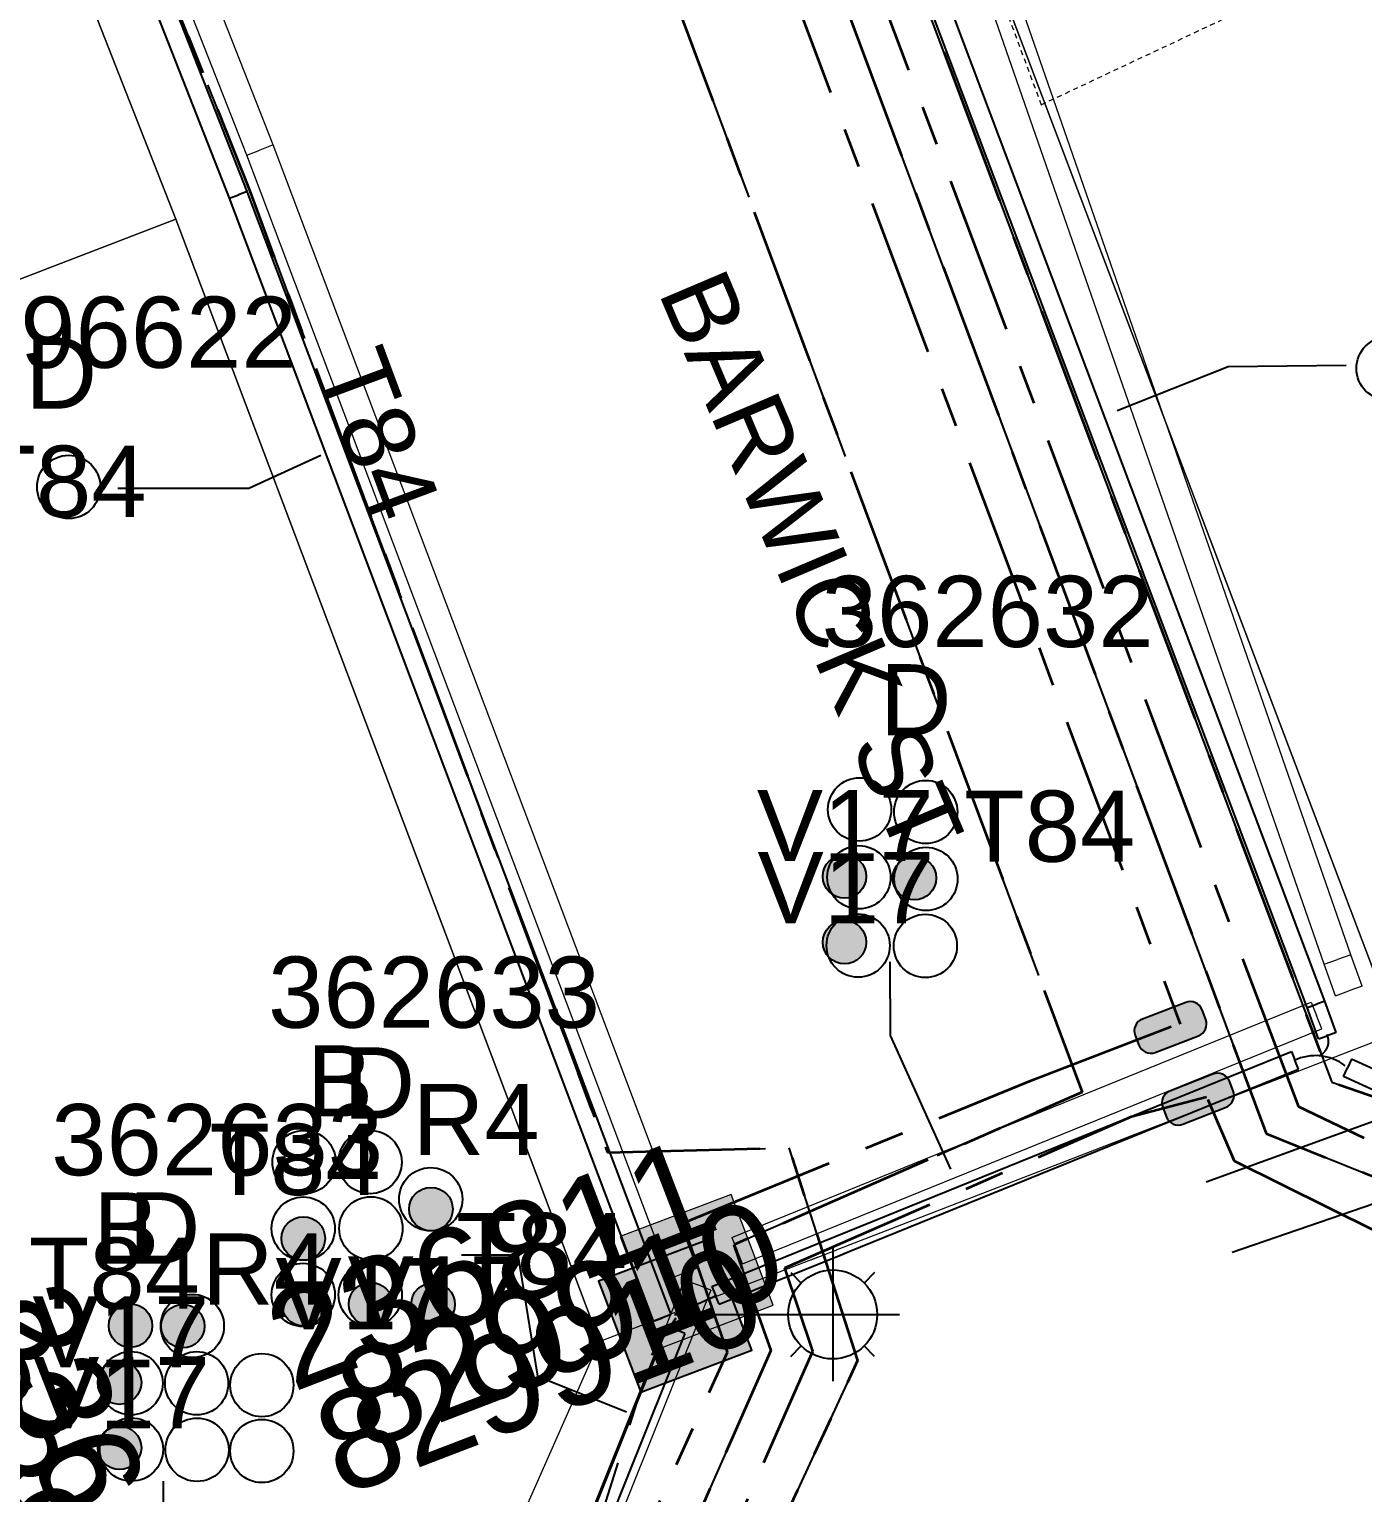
# Model space of a CAD drawing. Header units: metres. Extents: x 0 to 310918, y 0 to 6270107.
# Drawn here: x 310404.09 to 310437.8, y 6269588.52 to 6269625.51 of the extents above; entities that cross this region are included whole.
import ezdxf
from ezdxf import colors
from ezdxf.entities.mleader import LeaderData, LeaderLine
from ezdxf.enums import TextEntityAlignment as Align
from ezdxf.math import Vec2, Vec3

# ---------------------------------------------------------------- set-up
doc = ezdxf.new("R2010")
doc.units = ezdxf.units.M
for name, pattern in [('Cable Exist UG', [7, 4, -1, 1, -1]), ('DASHED', [19.05, 12.7, -6.35]), ('HIDDEN2', [0.1875, 0.125, -0.0625])]:
    doc.linetypes.add(name, pattern=pattern)
doc.layers.get('0').update_dxf_attribs({"color": 6})
for name, color, linetype, lineweight in [('_User Miscellaneous1', 30, 'Continuous', 13), ('_User_HV_Exist', 1, 'Continuous', 35), ('_User_LV_Exist', 5, 'Continuous', 35), ('Cadastre Developer_SP_NEW', 92, 'Continuous', 15), ('Cadastre Land Parcels_SP_EXT', 118, 'Continuous', 15), ('Cadastre Other Property_SP_EXT', 138, 'DASHED', 15), ('Cadastre Roads_SP_EXT', 218, 'Continuous', 15), ('Mains_HV_EXT', 13, 'Continuous', 25), ('Mains_LV_EXT', 163, 'Continuous', 25), ('Mains_LV_SL_EXT', 135, 'Continuous', 25)]:
    doc.layers.add(name, color=color, linetype=linetype, lineweight=lineweight)
for name, color, linetype in [('Duct_SP_EXT', 30, 'Continuous'), ('Equip_HV_EXT', 7, 'Continuous'), ('SupportsUG_SP_LV_SL_EXT', 7, 'Continuous'), ('Trench_SP_EXT', 7, 'Continuous')]:
    doc.layers.add(name, color=color, linetype=linetype)
doc.layers.add('Features_HIDE', color=1, linetype='Continuous', plot=False)
doc.layers.add('UNKNOWN_FEATURES', color=1, linetype='DASHED', plot=False)
doc.styles.add('COLUMN_LABEL', font='arial.ttf', dxfattribs={"height": 2})
doc.styles.add('iecARIAL', font='arial.ttf', dxfattribs={"height": 2})
doc.styles.add('POLE_LABEL', font='arial.ttf', dxfattribs={"height": 2})
doc.styles.add('SL_LABEL', font='arial.ttf', dxfattribs={"height": 2})
doc.styles.get("Standard").update_dxf_attribs({"font": 'arial.ttf'})

# ---------------------------------------------------------------- blocks, each defined once
blk = doc.blocks.new('COLUMN_EXT')
blk.add_hatch(color=256).paths.add_polyline_path([(1.5, -1.5), (1.5, 1.5), (-1.5, 1.5), (-1.5, -1.5)])
blk.add_lwpolyline([(1.5, 1.5), (-1.5, 1.5), (-1.5, -1.5), (1.5, -1.5)], close=True)
at = {"flags": 1}
blk.add_attdef('Z', (-1.813, 2.351), '', height=0.2, rotation=180, dxfattribs=at)
at = {"flags": 9}
for tag, p in [('SUBURB', (-1.813, 1.8)), ('NOTES', (-1.813, 2)), ('STREETNAME', (-1.813, 1.6)), ('LOCATION', (-1.813, 1.4)), ('LEGEND', (-1.813, 1.2)), ('OWNED_BY', (-1.813, 0.6)), ('USAGE', (-1.813, 1)), ('STATE', (-1.813, 0.8)), ('COLUMN_TYPE', (-1.813, 0.4))]:
    blk.add_attdef(tag, text='', height=0.2, rotation=180, dxfattribs=at).set_placement(p, align=Align.MIDDLE_LEFT)
for tag, style, p in [('STRUCTURE_PLANT_NUMBER', 'POLE_LABEL', (-1.813, -0.031)), ('STREET_CODE', 'COLUMN_LABEL', (-1.813, 0.2))]:
    blk.add_attdef(tag, text='', height=0.2, rotation=180, dxfattribs=dict(at, style=style)).set_placement(p, align=Align.MIDDLE_LEFT)
at = {"style": 'COLUMN_LABEL', "width": 0.9, "flags": 8}
blk.add_attdef('ASSET_NUM', text='', height=2, rotation=270, dxfattribs=at).set_placement((2, -4), align=Align.MIDDLE_LEFT)
blk = doc.blocks.new('DUCT_EXT')
blk.add_circle((0, 0.8), 0.8)
at = {"flags": 1}
blk.add_attdef('Z', (0, 0), '', height=0.2, dxfattribs=at)
at = {"flags": 9}
for tag, p in [('DUCT_CODE', (0, 0)), ('XSECT_TYPE', (0, -0.2)), ('FB_REFERENCE', (0, -0.4)), ('STATE', (0, -0.6)), ('NOTES', (0, -0.8))]:
    blk.add_attdef(tag, text='', height=0.2, dxfattribs=at).set_placement(p, align=Align.MIDDLE_LEFT)
blk = doc.blocks.new('SL_LANTERN_EXT')
at = {"flags": 9}
for tag, p in [('LRATECODE', (-7.4, 0)), ('LOUTREACHVOCAB', (-7.2, 0)), ('LOUTREACH', (-7, 0)), ('LANTNUMBER', (-6.6, 0)), ('LNEW', (-6.4, 0)), ('LMASTVOCAB', (-6.2, 0)), ('LMAST', (-6, 0)), ('LLAMPVOCAB', (-5.8, 0)), ('LLAMP', (-5.6, 0)), ('LEXIST', (-5.4, 0)), ('LCHARGE3PERCENT', (-5.2, 0)), ('LCHARGE3', (-5, 0)), ('LCHARGE2PERCENT', (-4.8, 0)), ('LCHARGE2', (-4.6, 0)), ('LCHARGE1PERCENT', (-4.4, 0)), ('LCHARGE1', (-4.2, 0)), ('LCATEGORY', (-4, 0)), ('LBRACKETVOCAB', (-3.8, 0)), ('LBRACKET', (-3.6, 0)), ('LKINGHEIGHT', (-3.4, 0)), ('CREPLACE', (-3.2, 0)), ('CREMOVE', (-3, 0)), ('CNUMBER', (-2.8, 0)), ('CNEW', (-2.6, 0)), ('CEXIST', (-2.4, 0)), ('USAGE', (-2.2, 0)), ('STATE', (-2, 0)), ('OWNED_BY', (-1.8, 0)), ('ORIENTATION', (-1.6, 0)), ('OPERATING_VOLTAGE', (-1.4, 0)), ('NO_PHASES', (-1.2, 0)), ('LANTERN_TYPE', (-1, 0)), ('LANTERN_PURPOSE', (-0.8, 0)), ('CONTROL_TYPE', (-0.6, 0)), ('CONSTRUCTED_VOLTAGE', (-0.4, 0))]:
    blk.add_attdef(tag, text='', height=0.001, rotation=270, dxfattribs=at).set_placement(p, align=Align.MIDDLE_LEFT)
at = {"style": 'SL_LABEL', "flags": 9}
blk.add_attdef('STREET_CODE', text='', height=0.001, rotation=270, dxfattribs=at).set_placement((0.001, 0), align=Align.MIDDLE_LEFT)
at = {"flags": 1}
blk.add_attdef('Z', (0, 0), '', height=0.001, rotation=270, dxfattribs=at)
at = {"width": 0.9}
blk.add_attdef('LNUMBER', text='', height=1, dxfattribs=at).set_placement((7, -1), align=Align.MIDDLE_LEFT)
at = {"flags": 9}
for tag, p in [('LREMOVE', (0, -7.6)), ('LREPLACE', (0, -7.8)), ('LTYPE', (0, -8)), ('LTYPEVOCAB', (0, -8.2)), ('LEGEND', (0, -8.4)), ('SUBURB', (0, -8.6)), ('STREETNAME', (0, -8.8)), ('LOCATION', (0, -9)), ('NOTES', (0, -9.2)), ('MAINTAINED_BY', (0, -9.863))]:
    blk.add_attdef(tag, text='', height=0.001, dxfattribs=at).set_placement(p, align=Align.MIDDLE_LEFT)
blk.add_attdef('OPERATED_BY', (0, -9.607), '', height=0.001, dxfattribs=at)
at = {"layer": 'Features_HIDE', "width": 0.9}
blk.add_attdef('ASSET_NUM', text='', height=1, dxfattribs=at).set_placement((7, 1), align=Align.MIDDLE_LEFT)
at = {"transparency": 33554651}
blk.add_wipeout([(5.688, 0), (5.061, -1.061), (4, -1.688), (2.939, -1.061), (2.313, 0), (2.939, 1.061), (4, 1.687), (5.061, 1.061)], dxfattribs=at)
for p, q in [((4, 1.687), (4, 0)), ((2.939, 1.061), (3.205, 0.795)), ((5.061, 1.061), (4.795, 0.795)), ((0, 0), (4, 0)), ((4, 0), (5.688, 0)), ((4, 0), (4, -1.688)), ((2.939, -1.061), (3.205, -0.795)), ((5.061, -1.061), (4.795, -0.795))]:
    blk.add_line(p, q)
blk.add_circle((4, 0), 1.125)
blk = doc.blocks.new('HV_STJ_EXT')
h = blk.add_hatch(color=256)
edge = h.paths.add_edge_path()
edge.add_ellipse((-0.586, 0.131), major_axis=(0.226, 0.226), ratio=1, start_angle=45, end_angle=135)
edge.add_line((-0.906, 0.131), (-0.906, -0.131))
edge.add_ellipse((-0.586, -0.131), major_axis=(0.226, 0.226), ratio=1, start_angle=135, end_angle=225)
edge.add_line((-0.586, -0.451), (0.586, -0.451))
edge.add_ellipse((0.586, -0.131), major_axis=(-0.226, 0.226), ratio=1, start_angle=135, end_angle=225)
edge.add_line((0.906, -0.131), (0.906, 0.131))
edge.add_ellipse((0.586, 0.131), major_axis=(-0.226, 0.226), ratio=1, start_angle=225, end_angle=315)
edge.add_line((0.586, 0.451), (-0.586, 0.451))
blk.add_lwpolyline([(-0.906, 0.131), (-0.906, -0.131, 0.414214), (-0.586, -0.451), (0.586, -0.451, 0.414214), (0.906, -0.131), (0.906, 0.131, 0.414214), (0.586, 0.451), (-0.586, 0.451, 0.414214)], format="xyb", close=True)
for tag, flags, p in [('ORIENTATION', 9, (1.5, 0)), ('USAGE', 9, (1.5, -0.2)), ('LEGEND', 9, (1.5, -0.4)), ('Z', 1, (1.5, -0.8)), ('NOTES', 9, (1.5, -0.6))]:
    blk.add_attdef(tag, text='', height=0.2, dxfattribs=dict(flags=flags)).set_placement(p, align=Align.MIDDLE_LEFT)
blk = doc.blocks.new('CABLE_LARGE_EXT')
h = blk.add_hatch(color=256)
edge = h.paths.add_edge_path()
edge.add_arc((0, 0.55), 0.55, 0, 360)
blk.add_circle((0, 0.55), 0.55)
at = {"flags": 1}
blk.add_attdef('Z', (0, 0), '', height=0.2, dxfattribs=at)
at = {"flags": 9}
for tag, p in [('COND_CODE', (0, 0)), ('STATE', (0, -0.4)), ('FB_REFERENCE', (0, -0.2)), ('XSECT_SIZE', (0, -0.6)), ('NOTES', (0, -0.8))]:
    blk.add_attdef(tag, text='', height=0.2, dxfattribs=at).set_placement(p, align=Align.MIDDLE_LEFT)

msp = doc.modelspace()

# ---------------------------------------------------------------- linework, layer by layer
at = {"layer": '_User Miscellaneous1'}
for p, q in [((310410.254, 6269622.588), (310403.606, 6269639.515)), ((310409.582, 6269622.33), (310402.934, 6269639.256)), ((310436.819, 6269601.875), (310426.582, 6269631.323)), ((310437.498, 6269602.115), (310427.262, 6269631.559)), ((310409.582, 6269622.33), (310409.918, 6269622.459)), ((310410.254, 6269622.588), (310409.918, 6269622.459)), ((310437.498, 6269602.115), (310437.159, 6269601.995)), ((310437.783, 6269601.325), (310437.498, 6269602.115)), ((310436.819, 6269601.875), (310437.159, 6269601.995)), ((310437.106, 6269601.081), (310436.819, 6269601.875)), ((310437.783, 6269601.325), (310437.445, 6269601.203)), ((310436.49, 6269600.914), (310436.626, 6269600.58)), ((310437.106, 6269601.081), (310437.445, 6269601.203)), ((310436.761, 6269600.246), (310436.626, 6269600.58))]:
    msp.add_line(p, q, dxfattribs=at)
at = {"layer": '_User_HV_Exist', "linetype": 'Cable Exist UG'}
for points in [[(310433.877, 6269598.453), (310434.543, 6269596.906), (310444.085, 6269592.179), (310574.755, 6269642.802), (310577.871, 6269651.746), (310588.936, 6269656.124), (310597.762, 6269651.693), (310626.917, 6269662.937), (310633.33, 6269665.483), (310651.368, 6269672.452)], [(310420.478, 6269634.213), (310433.181, 6269600.362)]]:
    msp.add_lwpolyline(points, dxfattribs=at)
at = {"layer": 'Cadastre Developer_SP_NEW', "linetype": 'Continuous'}
for points in [[(310391.931, 6269614.61), (310407.787, 6269620.715), (310401.143, 6269637.631), (310397.827, 6269645.972), (310392.666, 6269648.27), (310379.871, 6269643.336), (310391.015, 6269614.257), (310391.931, 6269614.61)], [(310455.97, 6269602.488), (310443.787, 6269634.579), (310427.931, 6269628.473), (310438.67, 6269600.141), (310443.83, 6269597.791), (310455.97, 6269602.488)]]:
    msp.add_lwpolyline(points, close=True, dxfattribs=at)
at = {"layer": 'Cadastre Land Parcels_SP_EXT', "linetype": 'Continuous'}
for points in [[(310391.931, 6269614.61), (310407.787, 6269620.715), (310401.143, 6269637.631), (310397.827, 6269645.972), (310392.666, 6269648.27), (310379.871, 6269643.336), (310391.015, 6269614.257), (310391.931, 6269614.61)], [(310455.97, 6269602.488), (310443.787, 6269634.579), (310427.931, 6269628.473), (310438.67, 6269600.141), (310443.83, 6269597.791), (310455.97, 6269602.488)], [(310416.187, 6269587.096), (310418.5, 6269592.336), (310407.787, 6269620.715), (310391.931, 6269614.61), (310404.045, 6269582.399), (310416.187, 6269587.096)]]:
    msp.add_lwpolyline(points, close=True, dxfattribs=at)
at = {"layer": 'Cadastre Other Property_SP_EXT', "linetype": 'HIDDEN2'}
msp.add_lwpolyline([(310425.163, 6269635.742), (310429.667, 6269623.604), (310434.991, 6269626.108), (310434.991, 6269626.108, 0.37581), (310437.782, 6269632.26), (310437.782, 6269632.26), (310436.853, 6269635.037), (310436.853, 6269635.037, 0.334772), (310430.347, 6269637.836), (310430.347, 6269637.836), (310425.163, 6269635.742)], format="xyb", close=True, dxfattribs=at)
at = {"layer": 'Duct_SP_EXT'}
for p, q in [((310409.598, 6269621.413), (310402.949, 6269638.339)), ((310409.15, 6269621.24), (310402.501, 6269638.167)), ((310436.839, 6269600.945), (310426.63, 6269628.033)), ((310436.389, 6269600.779), (310426.181, 6269627.863)), ((310409.15, 6269621.24), (310409.374, 6269621.326)), ((310409.598, 6269621.413), (310409.374, 6269621.326)), ((310436.839, 6269600.945), (310436.614, 6269600.862)), ((310437.126, 6269600.152), (310436.839, 6269600.945)), ((310436.389, 6269600.779), (310436.614, 6269600.862)), ((310436.674, 6269599.989), (310436.389, 6269600.779)), ((310436.674, 6269599.989), (310436.9, 6269600.07)), ((310437.126, 6269600.152), (310436.9, 6269600.07)), ((310435.991, 6269599.67), (310436.081, 6269599.447)), ((310436.171, 6269599.225), (310436.081, 6269599.447)), ((310437.513, 6269599.474), (310437.413, 6269599.256)), ((310443.266, 6269596.838), (310437.513, 6269599.474)), ((310437.313, 6269599.038), (310437.413, 6269599.256)), ((310443.064, 6269596.402), (310437.313, 6269599.038))]:
    msp.add_line(p, q, dxfattribs=at)
for points in [[(310437.379, 6269617.009), (310434.397, 6269616.982), (310431.587, 6269615.866)], [(310406.321, 6269613.912), (310409.633, 6269613.912), (310411.453, 6269614.742)], [(310425.84, 6269601.934), (310425.846, 6269600.075), (310427.375, 6269596.694)], [(310415.01, 6269594.527), (310416.433, 6269594.527), (310416.933, 6269591.465), (310419.181, 6269590.557)], [(310407.473, 6269588.806), (310407.473, 6269585.776), (310408.453, 6269582.924)]]:
    msp.add_lwpolyline(points, dxfattribs=at)
at = {"layer": 'Mains_HV_EXT', "linetype": 'Cable Exist UG'}
for points in [[(310433.877, 6269598.453), (310434.543, 6269596.906), (310444.085, 6269592.179), (310574.755, 6269642.802), (310577.871, 6269651.746), (310588.936, 6269656.124), (310597.762, 6269651.693), (310626.917, 6269662.937), (310633.33, 6269665.483), (310651.368, 6269672.452)], [(310420.478, 6269634.213), (310433.181, 6269600.362)]]:
    msp.add_lwpolyline(points, dxfattribs=at)
at = {"layer": 'Trench_SP_EXT', "linetype": 'Cable Exist UG'}
for points in [[(310436.89, 6269600.098, -0.451263), (310436.682, 6269599.563)], [(310436.065, 6269599.441, -0.284471), (310437.354, 6269599.31)]]:
    msp.add_lwpolyline(points, format="xyb", dxfattribs=at)
at = {"layer": 'UNKNOWN_FEATURES'}
for points in [[(310433.841, 6269596.372), (310439.554, 6269598.449)], [(310434.492, 6269594.593), (310443.792, 6269597.791)]]:
    msp.add_lwpolyline(points, dxfattribs=at)

# ---------------------------------------------------------------- block references
at = {"layer": 'Duct_SP_EXT'}
for name, p in [('DUCT_EXT', (310438.435, 6269616.138)), ('CABLE_LARGE_EXT', (310424.694, 6269603.545)), ('CABLE_LARGE_EXT', (310424.696, 6269601.883)), ('DUCT_EXT', (310411.034, 6269596.074)), ('DUCT_EXT', (310412.7, 6269596.074)), ('DUCT_EXT', (310411.013, 6269594.393)), ('DUCT_EXT', (310412.721, 6269594.398)), ('DUCT_EXT', (310411.011, 6269592.717)), ('DUCT_EXT', (310412.706, 6269592.72))]:
    msp.add_blockref(name, p, dxfattribs=at)
for name, p, rotation in [('DUCT_EXT', (310405.088, 6269613.142), 0.4123655589125262), ('DUCT_EXT', (310425.876, 6269605.79), 90.04155786949256), ('DUCT_EXT', (310427.548, 6269605.725), 90.02545749653896), ('DUCT_EXT', (310425.859, 6269604.074), 90.0260155178417), ('CABLE_LARGE_EXT', (310425.912, 6269604.067), 268.7082100396329), ('DUCT_EXT', (310427.554, 6269604.032), 89.95885374306448), ('DUCT_EXT', (310425.84, 6269602.347), 90.02686188757932), ('DUCT_EXT', (310427.538, 6269602.34), 90.0259342092503), ('DUCT_EXT', (310414.24, 6269595.135), 0.456496253873709), ('DUCT_EXT', (310407.408, 6269592.722), 270.6282498513623), ('DUCT_EXT', (310405.858, 6269591.284), 269.9999999999998), ('DUCT_EXT', (310407.517, 6269591.283), 269.9999999999998), ('DUCT_EXT', (310409.165, 6269591.235), 269.9999999999998), ('DUCT_EXT', (310405.868, 6269589.608), 269.9999999999998), ('DUCT_EXT', (310407.527, 6269589.601), 269.9999999999998), ('DUCT_EXT', (310409.165, 6269589.57), 269.9999999999998)]:
    msp.add_blockref(name, p, dxfattribs=dict(at, rotation=rotation))
at = {"layer": 'Equip_HV_EXT'}
for p, rotation in [((310432.935, 6269600.279), 200.9438966813358), ((310433.629, 6269598.464), 201.5370293813006)]:
    msp.add_blockref('HV_STJ_EXT', p, dxfattribs=dict(at, rotation=rotation))
at = {"layer": 'SupportsUG_SP_LV_SL_EXT'}
ref = msp.add_blockref('COLUMN_EXT', (310420.414, 6269592.991), dxfattribs=dict(at, rotation=20.77389009351882))
ref.add_attrib('ASSET_NUM', '829910', dxfattribs={"layer": '0', "height": 2.5, "rotation": 20.9752, "style": 'COLUMN_LABEL'}).set_placement((310422.414, 6269593.741), align=Align.MIDDLE_RIGHT)
ref = msp.add_blockref('COLUMN_EXT', (310404.687, 6269580.545), dxfattribs=dict(at, rotation=21.11769112191832))
ref.add_attrib('ASSET_NUM', '829909', dxfattribs={"layer": '0', "height": 2.5, "rotation": 291.1177, "style": 'COLUMN_LABEL'}).set_placement((310406.687, 6269581.295), align=Align.MIDDLE_RIGHT)

# ---------------------------------------------------------------- texts
at = {"layer": 'Cadastre Roads_SP_EXT'}
msp.add_text('BARWICK ST', height=1.8, rotation=293.0124, dxfattribs=at).set_placement((310419.971, 6269618.879))
at = {"layer": 'Duct_SP_EXT'}
for s, p in [('396622', (310402.458, 6269616.953)), ('D', (310403.985, 6269615.923)), ('T84', (310402.718, 6269613.185)), ('362632', (310424.118, 6269609.895)), ('D', (310425.586, 6269607.662)), ('V17', (310422.478, 6269604.483)), ('T84', (310427.714, 6269604.466)), ('V17', (310422.494, 6269602.914)), ('362633', (310410.122, 6269600.27)), ('B', (310411.101, 6269598.027)), ('D', (310412.024, 6269597.976)), ('362633', (310404.64, 6269596.541)), ('B', (310405.697, 6269594.309)), ('D', (310406.595, 6269594.309))]:
    msp.add_text(s, height=1.8, dxfattribs=at).set_placement(p)
at = {"layer": 'Mains_LV_EXT'}
msp.add_text('T84', height=1.8, rotation=290.4108, dxfattribs=at).set_placement((310411.307, 6269616.99))

# ---------------------------------------------------------------- next in the draw order: block references
at = {"layer": 'Features_HIDE'}
ref = msp.add_blockref('SL_LANTERN_EXT', (310404.687, 6269580.545), dxfattribs=at)
ref.add_attrib('ASSET_NUM', '236810', dxfattribs={"layer": '0', "height": 2.5, "rotation": 291.1177, "style": 'iecARIAL'}).set_placement((310406.187, 6269582.045), align=Align.BOTTOM_RIGHT)

# ---------------------------------------------------------------- next in the draw order: block references
at = {"layer": '_User Miscellaneous1'}
ref = msp.add_blockref('COLUMN_EXT', (310405.232, 6269581.678), dxfattribs=dict(at, rotation=21.11769112191832))
ref.add_attrib('ASSET_NUM', '829909', dxfattribs={"layer": '0', "height": 2.5, "rotation": 291.1177, "style": 'COLUMN_LABEL'}).set_placement((310407.232, 6269582.428), align=Align.MIDDLE_RIGHT)
at = {"layer": 'Duct_SP_EXT'}
for p, rotation in [((310406.143, 6269592.51), 294.5702991387427), ((310407.419, 6269592.727), 269.9999999999998)]:
    msp.add_blockref('CABLE_LARGE_EXT', p, dxfattribs=dict(at, rotation=rotation))
for p in [(310406.369, 6269590.748), (310406.369, 6269589.103)]:
    msp.add_blockref('CABLE_LARGE_EXT', p, dxfattribs=at)
at = {"layer": 'Features_HIDE'}
ref = msp.add_blockref('SL_LANTERN_EXT', (310420.396, 6269593.022), dxfattribs=at)
ref.add_attrib('ASSET_NUM', '236811', dxfattribs={"layer": '0', "height": 2.5, "rotation": 20.9752, "style": 'iecARIAL'}).set_placement((310421.896, 6269594.522), align=Align.BOTTOM_RIGHT)

# ---------------------------------------------------------------- next in the draw order: texts
at = {"layer": 'Duct_SP_EXT'}
for s, p in [('T84', (310404.069, 6269593.166)), ('V17', (310404.164, 6269591.682)), ('V17', (310404.182, 6269590.143))]:
    msp.add_text(s, height=1.8, dxfattribs=at).set_placement(p)

# ---------------------------------------------------------------- next in the draw order: linework, layer by layer
at = {"layer": '_User Miscellaneous1'}
for p, q in [((310420.972, 6269594.196), (310410.254, 6269622.588)), ((310420.299, 6269593.942), (310409.582, 6269622.33)), ((310421.844, 6269594.969), (310436.49, 6269600.914)), ((310422.114, 6269594.302), (310436.761, 6269600.246)), ((310421.844, 6269594.969), (310421.979, 6269594.635)), ((310422.114, 6269594.302), (310421.979, 6269594.635)), ((310420.65, 6269593.901), (310417.92, 6269587.103)), ((310420.299, 6269593.942), (310420.635, 6269594.069)), ((310420.972, 6269594.196), (310420.635, 6269594.069)), ((310420.65, 6269593.901), (310420.984, 6269593.767)), ((310421.318, 6269593.633), (310418.472, 6269586.544)), ((310421.318, 6269593.633), (310420.984, 6269593.767))]:
    msp.add_line(p, q, dxfattribs=at)
at = {"layer": '_User_HV_Exist', "linetype": 'Cable Exist UG'}
for points in [[(310652.667, 6269675.179), (310634.327, 6269667.947), (310627.701, 6269665.386), (310597.767, 6269653.926), (310589.063, 6269658.348), (310576.501, 6269653.645), (310573.125, 6269644.397), (310444.144, 6269594.459), (310436.176, 6269598.271), (310424.696, 6269628.81), (310432.77, 6269632.096), (310432.745, 6269633.987)], [(310433.797, 6269385.058), (310462.498, 6269395.973), (310463.1, 6269397.323), (310463.1, 6269397.323), (310465.434, 6269403.432), (310440.695, 6269468.958), (310431.458, 6269473.62), (310428.338, 6269481.793), (310432.097, 6269491.035), (310407.139, 6269555.225), (310406.681, 6269556.396), (310406.681, 6269556.396), (310396.793, 6269560.571), (310391, 6269573.95), (310391, 6269573.95), (310418.379, 6269584.675), (310421.733, 6269592.067), (310420.607, 6269595.327), (310429.453, 6269598.953), (310432.95, 6269600.305)], [(310431.734, 6269395.147), (310434.499, 6269388.487), (310436.465, 6269383.881), (310436.465, 6269383.881), (310463.69, 6269394.248), (310464.493, 6269395.971), (310467.238, 6269403.316), (310442.095, 6269470.246), (310433.913, 6269474.574), (310430.813, 6269482.46), (310434.104, 6269491.001), (310408.776, 6269555.897), (310408.103, 6269557.869), (310398.3, 6269562), (310393.555, 6269572.819), (310419.834, 6269582.871), (310423.897, 6269592.097), (310423.186, 6269594.201), (310431.953, 6269598.028), (310432.942, 6269598.287), (310433.845, 6269598.521)]]:
    msp.add_lwpolyline(points, dxfattribs=at)
at = {"layer": '_User_LV_Exist', "linetype": 'Cable Exist UG', "flags": 128}
for points in [[(310432.745, 6269633.987), (310431.604, 6269632.466), (310423.542, 6269629.277), (310435.355, 6269597.6), (310440.688, 6269595.449), (310442.649, 6269590.45), (310488.509, 6269608.427), (310489.383, 6269610.952), (310515.017, 6269621.077), (310517.163, 6269619.731), (310532.184, 6269625.621), (310532.793, 6269628.055), (310559.994, 6269638.402), (310562.204, 6269637.072), (310575.447, 6269642.021), (310578.635, 6269650.977), (310578.083, 6269652.87), (310588.962, 6269657.201), (310597.845, 6269652.889), (310600.504, 6269653.871), (310601.495, 6269656.357), (310626.744, 6269666.009), (310633.511, 6269664.417), (310652.519, 6269671.792), (310654.267, 6269677.014)], [(310379.563, 6269645.279), (310392.835, 6269650.614), (310392.835, 6269650.614), (310399.173, 6269647.759), (310400.661, 6269647.631), (310401.819, 6269644.912), (310400.835, 6269643.623), (310400.835, 6269643.623), (310409.65, 6269621.443), (310418.701, 6269597.12), (310418.701, 6269597.12), (310423.29, 6269597.235), (310425.027, 6269591.861), (310420.627, 6269582.386), (310418.866, 6269581.479), (310423.415, 6269569.325)], [(310432.745, 6269633.987), (310430.985, 6269636.536), (310418.434, 6269631.579), (310430.699, 6269598.638), (310421.896, 6269594.782), (310422.83, 6269592.108), (310419.17, 6269583.794), (310392.947, 6269573.601), (310390.589, 6269574.834)], [(310432.745, 6269633.987), (310432.999, 6269630.887), (310426.019, 6269628.081), (310437.012, 6269598.892), (310442.058, 6269597.156), (310443.636, 6269593.097), (310456.477, 6269598.218), (310456.982, 6269600.55)]]:
    msp.add_lwpolyline(points, dxfattribs=at)
at = {"layer": 'Cadastre Developer_SP_NEW', "linetype": 'Continuous'}
msp.add_lwpolyline([(310416.187, 6269587.096), (310418.5, 6269592.336), (310407.787, 6269620.715), (310391.931, 6269614.61), (310404.045, 6269582.399), (310416.187, 6269587.096)], close=True, dxfattribs=at)
at = {"layer": 'Cadastre Roads_SP_EXT', "linetype": 'Continuous'}
msp.add_lwpolyline([(310438.67, 6269600.141), (310427.931, 6269628.473), (310421.308, 6269645.34), (310417.982, 6269653.741), (310397.827, 6269645.972), (310401.143, 6269637.631), (310407.787, 6269620.715), (310418.5, 6269592.336), (310438.67, 6269600.141)], close=True, dxfattribs=at)
at = {"layer": 'Duct_SP_EXT'}
for p, q in [((310420.315, 6269593.021), (310409.598, 6269621.413)), ((310419.866, 6269592.852), (310409.15, 6269621.24)), ((310421.344, 6269593.725), (310435.991, 6269599.67)), ((310421.524, 6269593.28), (310436.171, 6269599.225)), ((310421.344, 6269593.725), (310421.434, 6269593.503)), ((310421.524, 6269593.28), (310421.434, 6269593.503)), ((310419.866, 6269592.852), (310420.091, 6269592.936)), ((310420.315, 6269593.021), (310420.091, 6269592.936)), ((310420.217, 6269592.724), (310417.467, 6269585.877)), ((310420.662, 6269592.545), (310417.835, 6269585.504)), ((310420.217, 6269592.724), (310420.44, 6269592.634)), ((310420.662, 6269592.545), (310420.44, 6269592.634))]:
    msp.add_line(p, q, dxfattribs=at)
at = {"layer": 'Mains_HV_EXT', "linetype": 'Cable Exist UG'}
for points in [[(310652.667, 6269675.179), (310634.327, 6269667.947), (310627.701, 6269665.386), (310597.767, 6269653.926), (310589.063, 6269658.348), (310576.501, 6269653.645), (310573.125, 6269644.397), (310444.144, 6269594.459), (310436.176, 6269598.271), (310424.696, 6269628.81), (310432.77, 6269632.096), (310432.745, 6269633.987)], [(310433.797, 6269385.058), (310462.498, 6269395.973), (310463.1, 6269397.323), (310463.1, 6269397.323), (310465.434, 6269403.432), (310440.695, 6269468.958), (310431.458, 6269473.62), (310428.338, 6269481.793), (310432.097, 6269491.035), (310407.139, 6269555.225), (310406.681, 6269556.396), (310406.681, 6269556.396), (310396.793, 6269560.571), (310391, 6269573.95), (310391, 6269573.95), (310418.379, 6269584.675), (310421.733, 6269592.067), (310420.607, 6269595.327), (310429.453, 6269598.953), (310432.95, 6269600.305)], [(310431.734, 6269395.147), (310434.499, 6269388.487), (310436.465, 6269383.881), (310436.465, 6269383.881), (310463.69, 6269394.248), (310464.493, 6269395.971), (310467.238, 6269403.316), (310442.095, 6269470.246), (310433.913, 6269474.574), (310430.813, 6269482.46), (310434.104, 6269491.001), (310408.776, 6269555.897), (310408.103, 6269557.869), (310398.3, 6269562), (310393.555, 6269572.819), (310419.834, 6269582.871), (310423.897, 6269592.097), (310423.186, 6269594.201), (310431.953, 6269598.028), (310432.942, 6269598.287), (310433.845, 6269598.521)]]:
    msp.add_lwpolyline(points, dxfattribs=at)
at = {"layer": 'Mains_LV_EXT', "linetype": 'Cable Exist UG'}
for points in [[(310379.563, 6269645.279), (310392.835, 6269650.614), (310392.835, 6269650.614), (310399.173, 6269647.759), (310400.661, 6269647.631), (310401.819, 6269644.912), (310400.835, 6269643.623), (310400.835, 6269643.623), (310409.65, 6269621.443), (310418.701, 6269597.12), (310418.701, 6269597.12), (310423.29, 6269597.235), (310425.027, 6269591.861), (310420.627, 6269582.386), (310418.866, 6269581.479), (310423.415, 6269569.325)], [(310432.745, 6269633.987), (310431.604, 6269632.466), (310423.542, 6269629.277), (310435.355, 6269597.6), (310440.688, 6269595.449), (310442.649, 6269590.45), (310488.509, 6269608.427), (310489.383, 6269610.952), (310515.017, 6269621.077), (310517.163, 6269619.731), (310532.184, 6269625.621), (310532.793, 6269628.055), (310559.994, 6269638.402)], [(310432.745, 6269633.987), (310430.985, 6269636.536), (310418.434, 6269631.579), (310430.699, 6269598.638), (310421.896, 6269594.782), (310422.83, 6269592.108), (310419.17, 6269583.794), (310392.947, 6269573.601), (310390.589, 6269574.834)], [(310432.745, 6269633.987), (310432.999, 6269630.887), (310426.019, 6269628.081), (310437.012, 6269598.892), (310442.058, 6269597.156), (310443.636, 6269593.097), (310456.477, 6269598.218), (310456.982, 6269600.55)]]:
    msp.add_lwpolyline(points, dxfattribs=at)
at = {"layer": 'Mains_LV_SL_EXT', "linetype": 'Cable Exist UG'}
msp.add_lwpolyline([(310404.707, 6269580.553), (310417.774, 6269585.453), (310419.827, 6269592.004), (310420.435, 6269592.934)], dxfattribs=at)
at = {"layer": 'Trench_SP_EXT', "linetype": 'Cable Exist UG'}
msp.add_lwpolyline([(310420.396, 6269593.022), (310421.464, 6269593.514)], dxfattribs=at)

# ---------------------------------------------------------------- next in the draw order: block references
at = {"layer": '_User Miscellaneous1'}
ref = msp.add_blockref('COLUMN_EXT', (310420.959, 6269594.124), dxfattribs=dict(at, rotation=20.77389009351882))
ref.add_attrib('ASSET_NUM', '829910', dxfattribs={"layer": '0', "height": 2.5, "rotation": 20.9752, "style": 'COLUMN_LABEL'}).set_placement((310422.959, 6269594.874), align=Align.MIDDLE_RIGHT)
at = {"layer": 'Duct_SP_EXT'}
for p, rotation in [((310414.24, 6269595.135), 359.9371675831138), ((310414.298, 6269592.726), 0.5765081094819346)]:
    msp.add_blockref('CABLE_LARGE_EXT', p, dxfattribs=dict(at, rotation=rotation))
for p in [(310411.013, 6269594.393), (310411.015, 6269592.733), (310412.715, 6269592.733)]:
    msp.add_blockref('CABLE_LARGE_EXT', p, dxfattribs=at)

# ---------------------------------------------------------------- next in the draw order: texts
for s, p in [('R4', (310413.776, 6269597.05)), ('T84', (310408.638, 6269596.042)), ('T84', (310414.873, 6269593.786)), ('R4', (310408.447, 6269593.269)), ('V17', (310410.309, 6269592.647)), ('V17', (310412.131, 6269592.695))]:
    msp.add_text(s, height=1.8, dxfattribs=at).set_placement(p)

# ---------------------------------------------------------------- next in the draw order: leaders
at = {"layer": 'Cadastre Developer_SP_NEW'}
ml = msp.add_multileader_mtext('Standard', dxfattribs=at)
ml.set_content('{\\C7;CONSTRUCTED UNDER URS18714}', color=256)
ml.set_leader_properties()
ml.build(insert=Vec2(0, 0))
ml.multileader.update_dxf_attribs({"leader_type": 2, "has_text_frame": 1, "text_left_attachment_type": 2, "text_right_attachment_type": 2, "dogleg_length": 0.01})
ctx = ml.context
ctx.base_point, ctx.char_height, ctx.plane_origin, ctx.plane_x_axis, ctx.plane_y_axis = Vec3(310500.96, 6269759.921), 1.8, Vec3(311890.052, 6270199.889), Vec3(0.933494, 0.358594), Vec3(-0.358594, 0.933494)
ctx.left_attachment, ctx.right_attachment, ctx.text_align_type = 2, 2, 1
notes = []
notes.append((ctx, [(0, (0, 0, 0), (0, 0), (1, 0), 1, [])]))
ctx.mtext.insert, ctx.mtext.text_direction, ctx.mtext.rotation, ctx.mtext.width, ctx.mtext.alignment, ctx.mtext.flow_direction = Vec3(310512.042, 6269766.799), Vec3(0.933494, 0.358594), 0.366762, 23.5182, 2, 5
ctx.mtext.has_bg_fill, ctx.mtext.bg_color, ctx.mtext.bg_scale_factor, ctx.mtext.bg_transparency, ctx.mtext.use_window_bg_color = 1, -1073741824, 2, 0, 1
for ctx, leaders in notes:
    for number, flags, end, landing, length, lines in leaders:
        leader = LeaderData()
        leader.index, (leader.has_last_leader_line, leader.has_dogleg_vector, leader.attachment_direction) = number, flags
        leader.last_leader_point, leader.dogleg_vector, leader.dogleg_length = Vec3(end), Vec3(landing), length
        for number, points, colour, breaks in lines:
            line = LeaderLine()
            line.index, line.vertices, line.color, line.breaks = number, Vec3.list(points), colors.encode_raw_color(colour), breaks
            leader.lines.append(line)
        ctx.leaders.append(leader)

# ---------------------------------------------------------------- next in the draw order: leaders
ml = msp.add_multileader_mtext('Standard', dxfattribs=at)
ml.set_content('{\\C7;CONSTRUCTED UNDER URS18714}', color=256)
ml.set_leader_properties()
ml.build(insert=Vec2(0, 0))
ml.multileader.update_dxf_attribs({"leader_type": 2, "has_text_frame": 1, "text_left_attachment_type": 2, "text_right_attachment_type": 2, "dogleg_length": 0.01})
ctx = ml.context
ctx.base_point, ctx.char_height, ctx.plane_origin, ctx.plane_x_axis, ctx.plane_y_axis = Vec3(310397.13, 6269720.035), 1.8, Vec3(311786.222, 6270160.004), Vec3(0.933494, 0.358594), Vec3(-0.358594, 0.933494)
ctx.left_attachment, ctx.right_attachment, ctx.text_align_type = 2, 2, 1
notes = []
notes.append((ctx, [(0, (0, 0, 0), (0, 0), (1, 0), 1, [])]))
ctx.mtext.insert, ctx.mtext.text_direction, ctx.mtext.rotation, ctx.mtext.width, ctx.mtext.alignment, ctx.mtext.flow_direction = Vec3(310408.212, 6269726.913), Vec3(0.933494, 0.358594), 0.366762, 23.5182, 2, 5
ctx.mtext.has_bg_fill, ctx.mtext.bg_color, ctx.mtext.bg_scale_factor, ctx.mtext.bg_transparency, ctx.mtext.use_window_bg_color = 1, -1073741824, 2, 0, 1
for ctx, leaders in notes:
    for number, flags, end, landing, length, lines in leaders:
        leader = LeaderData()
        leader.index, (leader.has_last_leader_line, leader.has_dogleg_vector, leader.attachment_direction) = number, flags
        leader.last_leader_point, leader.dogleg_vector, leader.dogleg_length = Vec3(end), Vec3(landing), length
        for number, points, colour, breaks in lines:
            line = LeaderLine()
            line.index, line.vertices, line.color, line.breaks = number, Vec3.list(points), colors.encode_raw_color(colour), breaks
            leader.lines.append(line)
        ctx.leaders.append(leader)

# ---------------------------------------------------------------- next in the draw order: leaders
ml = msp.add_multileader_mtext('Standard', dxfattribs=at)
ml.set_content('{\\C7;CONSTRUCTED UNDER URS16102}', color=256)
ml.set_leader_properties()
ml.build(insert=Vec2(0, 0))
ml.multileader.update_dxf_attribs({"leader_type": 2, "has_text_frame": 1, "text_left_attachment_type": 2, "text_right_attachment_type": 2, "dogleg_length": 0.01})
ctx = ml.context
ctx.base_point, ctx.char_height, ctx.plane_origin, ctx.plane_x_axis, ctx.plane_y_axis = Vec3(310563.819, 6269743.846), 1.8, Vec3(311952.906, 6270183.813), Vec3(0.933494, 0.358594), Vec3(-0.358594, 0.933494)
ctx.left_attachment, ctx.right_attachment, ctx.text_align_type = 2, 2, 1
notes = []
notes.append((ctx, [(0, (0, 0, 0), (0, 0), (1, 0), 1, [])]))
ctx.mtext.insert, ctx.mtext.text_direction, ctx.mtext.rotation, ctx.mtext.width, ctx.mtext.alignment, ctx.mtext.flow_direction = Vec3(310574.896, 6269750.722), Vec3(0.933494, 0.358594), 0.366762, 23.5182, 2, 5
ctx.mtext.has_bg_fill, ctx.mtext.bg_color, ctx.mtext.bg_scale_factor, ctx.mtext.bg_transparency, ctx.mtext.use_window_bg_color = 1, -1073741824, 2, 0, 1
for ctx, leaders in notes:
    for number, flags, end, landing, length, lines in leaders:
        leader = LeaderData()
        leader.index, (leader.has_last_leader_line, leader.has_dogleg_vector, leader.attachment_direction) = number, flags
        leader.last_leader_point, leader.dogleg_vector, leader.dogleg_length = Vec3(end), Vec3(landing), length
        for number, points, colour, breaks in lines:
            line = LeaderLine()
            line.index, line.vertices, line.color, line.breaks = number, Vec3.list(points), colors.encode_raw_color(colour), breaks
            leader.lines.append(line)
        ctx.leaders.append(leader)

# ---------------------------------------------------------------- next in the draw order: leaders
ml = msp.add_multileader_mtext('Standard', dxfattribs=at)
ml.set_content('{\\C7;CONSTRUCTED UNDER URS16102}', color=256)
ml.set_leader_properties()
ml.build(insert=Vec2(0, 0))
ml.multileader.update_dxf_attribs({"leader_type": 2, "has_text_frame": 1, "text_left_attachment_type": 2, "text_right_attachment_type": 2, "dogleg_length": 0.01})
ctx = ml.context
ctx.base_point, ctx.char_height, ctx.plane_origin, ctx.plane_x_axis, ctx.plane_y_axis = Vec3(310598.848, 6269757.245), 1.8, Vec3(311987.935, 6270197.212), Vec3(0.933494, 0.358594), Vec3(-0.358594, 0.933494)
ctx.left_attachment, ctx.right_attachment, ctx.text_align_type = 2, 2, 1
notes = []
notes.append((ctx, [(0, (0, 0, 0), (0, 0), (1, 0), 1, [])]))
ctx.mtext.insert, ctx.mtext.text_direction, ctx.mtext.rotation, ctx.mtext.width, ctx.mtext.alignment, ctx.mtext.flow_direction = Vec3(310609.925, 6269764.121), Vec3(0.933494, 0.358594), 0.366762, 23.5182, 2, 5
ctx.mtext.has_bg_fill, ctx.mtext.bg_color, ctx.mtext.bg_scale_factor, ctx.mtext.bg_transparency, ctx.mtext.use_window_bg_color = 1, -1073741824, 2, 0, 1
for ctx, leaders in notes:
    for number, flags, end, landing, length, lines in leaders:
        leader = LeaderData()
        leader.index, (leader.has_last_leader_line, leader.has_dogleg_vector, leader.attachment_direction) = number, flags
        leader.last_leader_point, leader.dogleg_vector, leader.dogleg_length = Vec3(end), Vec3(landing), length
        for number, points, colour, breaks in lines:
            line = LeaderLine()
            line.index, line.vertices, line.color, line.breaks = number, Vec3.list(points), colors.encode_raw_color(colour), breaks
            leader.lines.append(line)
        ctx.leaders.append(leader)

# ---------------------------------------------------------------- next in the draw order: texts
at = {"layer": '_User_LV_Exist'}
msp.add_text('BARWICK ST', height=1.8, rotation=293.0124, dxfattribs=at).set_placement((310419.971, 6269618.879))

doc.saveas('drawing.dxf')
